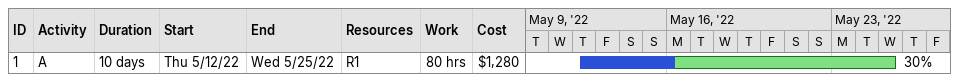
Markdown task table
| ID | Task | Duration | Start | Finish | Resources | % complete | Work (h) | Cost ($) |
|---|---|---|---|---|---|---|---|---|
| 1 | A | 10d | 2022-05-12 | 2022-05-25 | R1 | 30 | 80 | 1280 |
